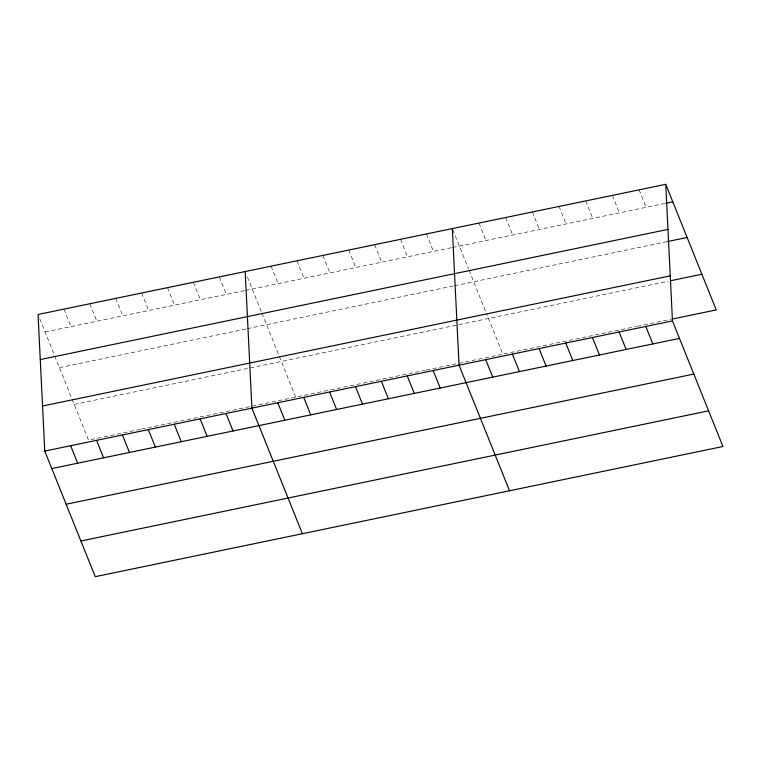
<?xml version="1.0" encoding="UTF-8"?>
<svg xmlns="http://www.w3.org/2000/svg" width="761" height="761" viewBox="0 0 761 761"><rect width="100%" height="100%" fill="white"/><g stroke="black" fill="none" stroke-linecap="round" stroke-linejoin="round"><path stroke-width="0.57" stroke-dasharray="3.81 2.85" d="M45.08 331.977L244.338 290.654M245.461 290.417L451.482 247.696M452.605 247.468L664.657 203.491M59.415 367.649L246.298 328.895M247.42 328.657L453.442 285.936M454.564 285.708L667.407 241.57M74.198 404.405L668.263 281.209M140.319 429.337L88.533 440.077L39.81 318.859M141.451 429.109L425.142 370.274M426.265 370.046L502.821 354.169L486.736 314.169M503.982 353.932L636.206 326.507M637.366 326.269L671.002 319.297M639.078 189.86L646.099 207.334M612.396 195.387L619.425 212.871M585.723 200.923L592.743 218.407M559.04 206.459L566.07 223.934M532.367 211.986L539.397 229.47M505.685 217.522L512.714 234.997M479.011 223.049L486.041 240.533M452.776 229.679L468.643 269.147M469.061 270.193L486.308 313.085M426.445 233.95L433.466 251.434M400.552 239.325L407.573 256.799M374.659 244.69L381.68 262.174M348.766 250.065L355.787 267.539M322.873 255.43L329.894 272.914M296.98 260.795L304 278.279M271.087 266.169L278.107 283.644M247.392 277.004L261.499 312.105M261.917 313.151L295.677 397.128M219.301 276.909L226.321 294.383M193.408 282.274L200.438 299.758M167.515 287.648L174.545 305.123M141.622 293.014L148.652 310.498M115.729 298.388L122.759 315.863M89.836 303.753L96.866 321.237M63.943 309.128L70.973 326.602"/><path stroke-width="1.14" d="M665.751 184.324L38.05 314.493L44.766 451.083L95.249 576.676L722.95 446.507L672.467 320.923L665.751 184.324L716.234 309.917L672.163 319.049M665.818 203.254L672.781 201.808M40.266 359.572L667.968 229.403M667.407 241.57L687.116 237.48M42.549 406.013L670.251 275.843M670.584 280.733L701.899 274.236M44.766 451.083L672.467 320.923M51.786 468.567L679.487 338.398M66.131 504.239L693.832 374.079M80.904 540.995L708.605 410.835M645.785 326.45L652.814 343.934M619.112 331.986L626.141 349.47M592.429 337.523L599.459 354.997M565.756 343.049L572.786 360.533M539.073 348.586L546.103 366.06M512.4 354.112L519.43 371.596M485.727 359.649L492.748 377.123M509.528 490.759L459.045 365.175L452.338 228.585M433.152 370.55L440.181 388.024M407.259 375.915L414.288 393.399M381.366 381.29L388.395 398.764M355.473 386.655L362.502 404.139M329.58 392.029L336.609 409.504M303.687 397.394L310.716 414.878M277.794 402.759L284.823 420.243M302.393 533.718L251.901 408.134L245.194 271.534M226.007 413.499L233.037 430.983M200.114 418.873L207.144 436.348M174.221 424.238L181.251 441.722M148.328 429.613L155.358 447.088M122.445 434.978L129.465 452.462M96.552 440.353L103.572 457.827M70.659 445.718L77.679 463.202"/></g></svg>
